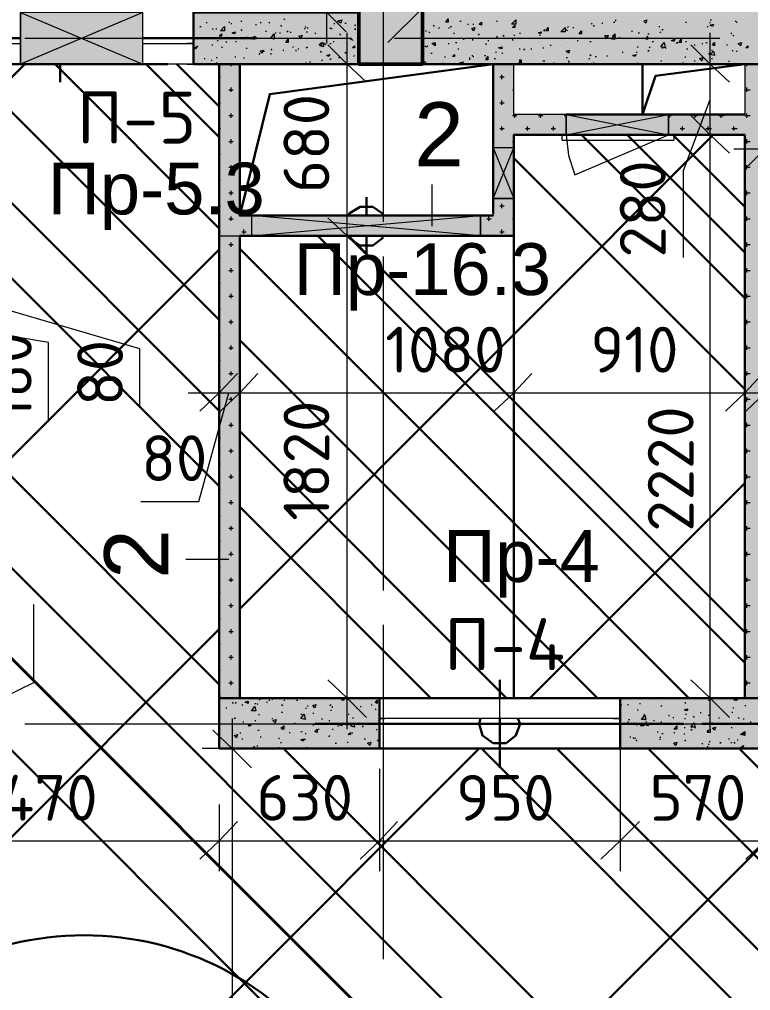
# Model space of a CAD drawing. Header units: millimetres. Extents: x -84737 to 172119, y -43083 to 59399.
# Drawn here: x 128268 to 131149, y 45395 to 49220 of the extents above; entities that cross this region are included whole.
import ezdxf

# ---------------------------------------------------------------- set-up
doc = ezdxf.new("R2010")
doc.units = ezdxf.units.MM
for name, color, linetype, lineweight in [('19) Краска ПТ-5 потолок', 161, 'Continuous', 30), ('22) Шпакл. баз. фин. Потолок', 102, 'Continuous', 30), ('5) Затарка материала', 160, 'Continuous', 30), ('6) Уборка мусора', 20, 'Continuous', 30)]:
    doc.layers.add(name, color=color, linetype=linetype, lineweight=lineweight)
doc.layers.add('PDF _Геометрия', color=7, linetype='Continuous')
doc.layers.add('PDF _Текст', color=7, linetype='Continuous')
doc.layers.add('PDF _Сплошная заливка', color=7, linetype='Continuous', true_color=0xffffff)
doc.styles.add('PDF GOSTCommon', font='arial.ttf')
doc.styles.add('PDF ISOCPEUR', font='isocpeur.ttf')

msp = doc.modelspace()

# ---------------------------------------------------------------- hatches: boundary and pattern name
at = {"layer": '19) Краска ПТ-5 потолок'}
h = msp.add_hatch(dxfattribs=at)
h.set_pattern_fill('ANSI34', color=256, scale=80, angle=90)
h.paths.add_polyline_path([(109621.7, 46343.9), (98001.6, 46343.9), (98001.6, 44426.3), (100380.7, 44426.3), (100380.7, 43846.3), (109621.7, 43846.3)])
h.paths.add_polyline_path([(114379.8, 46343.9), (112098.1, 46343.9), (109621.7, 46343.9), (109621.7, 42847.3), (114379.8, 42847.3)])
h.paths.add_polyline_path([(122308.6, 46343.9), (114379.8, 46343.9), (114379.8, 43846.3), (122308.6, 43846.3)])
h.paths.add_polyline_path([(114802.6, 49046.7), (112098.1, 49044.7), (112098.1, 46343.9), (114802.6, 46345.9)])
h.paths.add_polyline_path([(133652.4, 46343.9), (127578.9, 46343.9), (122499.1, 46343.9), (122499.1, 43846.3), (133652.4, 43846.3)])
h.paths.add_polyline_path([(129055.3, 48363.1), (129052, 48363.1), (129052, 49044.7), (127578.9, 49044.7), (127578.9, 46343.9), (129055.3, 46343.9)])
h = msp.add_hatch(dxfattribs=at)
h.set_pattern_fill('ANSI34', color=256, scale=80, angle=90)
h.paths.add_polyline_path([(131125.3, 48765.1), (130215.2, 48765.1), (130215.2, 46547), (131125.3, 46547)])
h = msp.add_hatch(dxfattribs=at)
h.set_pattern_fill('ANSI34', color=256, scale=80, angle=90)
h.paths.add_polyline_path([(130215.2, 48367.2), (129135.7, 48367.2), (129135.7, 46547), (130215.2, 46547)])
at = {"layer": '22) Шпакл. баз. фин. Потолок'}
h = msp.add_hatch(dxfattribs=at)
h.set_pattern_fill('ANSI37', color=256, scale=333)
h.paths.add_polyline_path([(109621.7, 46343.9), (98001.6, 46343.9), (98001.6, 44426.3), (100380.7, 44426.3), (100380.7, 43846.3), (109621.7, 43846.3)])
h.paths.add_polyline_path([(114379.8, 46343.9), (112098.1, 46343.9), (109621.7, 46343.9), (109621.7, 42847.3), (114379.8, 42847.3)])
h.paths.add_polyline_path([(122308.6, 46343.9), (114379.8, 46343.9), (114379.8, 43846.3), (122308.6, 43846.3)])
h.paths.add_polyline_path([(114802.6, 49046.7), (112098.1, 49044.7), (112098.1, 46343.9), (114802.6, 46345.9)])
h.paths.add_polyline_path([(133652.4, 46343.9), (127578.9, 46343.9), (122499.1, 46343.9), (122499.1, 43846.3), (133652.4, 43846.3)])
h.paths.add_polyline_path([(129055.3, 48363.1), (129052, 48363.1), (129052, 49044.7), (127578.9, 49044.7), (127578.9, 46343.9), (129055.3, 46343.9)])
h = msp.add_hatch(dxfattribs=at)
h.set_pattern_fill('ANSI37', color=256, scale=333)
h.paths.add_polyline_path([(131125.3, 48765.1), (130215.2, 48765.1), (130215.2, 46547), (131125.3, 46547)])
h = msp.add_hatch(dxfattribs=at)
h.set_pattern_fill('ANSI37', color=256, scale=333)
h.paths.add_polyline_path([(130215.2, 48367.2), (129135.7, 48367.2), (129135.7, 46547), (130215.2, 46547)])
at = {"layer": 'PDF _Сплошная заливка', "transparency": 33554559}
h = msp.add_hatch(color=256, dxfattribs=at)
h.paths.add_polyline_path([(127903.9, 49044.5), (127903.9, 49247.7), (127103.9, 49247.7), (127103.9, 49044.5)])
h.paths.add_polyline_path([(128953.7, 49247.7), (128953.7, 49044.5), (129605.6, 49044.5), (129605.6, 49247.7)])
h = msp.add_hatch(color=256, dxfattribs=at)
h.paths.add_polyline_path([(130134.7, 48714.3), (130215.2, 48714.3), (130215.2, 49044.5), (130134.7, 49044.5)])
h.paths.add_polyline_path([(130215.2, 48515.4), (130134.7, 48515.4), (130134.7, 48367.2), (130215.2, 48367.2)])
h = msp.add_hatch(color=256, dxfattribs=at)
h.paths.add_polyline_path([(130422.6, 48765.1), (130422.6, 48845.6), (130215.2, 48845.6), (130215.2, 48765.1)])
h.paths.add_polyline_path([(130824.7, 48845.6), (130824.7, 48765.1), (131125.3, 48765.1), (131125.3, 48845.6)])
h = msp.add_hatch(color=256, dxfattribs=at)
h.paths.add_polyline_path([(129182.3, 48367.2), (129182.3, 48447.6), (129135.7, 48447.6), (129135.7, 48367.2)])
h.paths.add_polyline_path([(130083.9, 48447.6), (130083.9, 48367.2), (130134.7, 48367.2), (130134.7, 48447.6)])
h = msp.add_hatch(color=256, dxfattribs=at)
h.paths.add_polyline_path([(129686, 46348), (129686, 46547), (129055.3, 46547), (129055.3, 46348)])
h.paths.add_polyline_path([(130634.2, 46547), (130634.2, 46348), (131205.7, 46348), (131205.7, 46547)])

# ---------------------------------------------------------------- linework, layer by layer
at = {"layer": '19) Краска ПТ-5 потолок'}
for points in [[(131125.3, 46547), (130215.2, 46547), (130215.2, 48765.1), (131125.3, 48765.1)], [(130215.2, 48367.2), (129135.7, 48367.2), (129135.7, 46547), (130215.2, 46547)]]:
    msp.add_lwpolyline(points, close=True, dxfattribs=at)
at = {"layer": '5) Затарка материала'}
msp.add_lwpolyline([(99314.4, 44378, -0.520567), (101734.5, 45105.5, -0.520567), (105003.6, 45105.5, -0.520567), (107528.6, 45105.5, -0.520567), (111004.1, 45105.5, -0.520567), (113012.9, 45105.5, -0.520567), (116458.1, 45105.5, -0.520567), (118261.5, 45105.5, -0.520567), (120629.8, 45105.5, -0.520567), (122573.5, 45105.5, -0.520567), (124704.9, 45105.5, -0.520567), (127548, 45105.5, -0.520567), (129496.9, 45105.5, -0.520567), (131290, 44387.5, -0.520567), (128035.9, 44378, -0.520567), (125237.2, 44378, -0.520567), (122806.5, 44378, -0.520567), (120407, 44378, -0.520567), (117337.7, 44378, -0.520567), (113939.2, 44378, -0.520567), (110412, 44378, -0.520567), (107609.1, 44378, -0.520567), (104462.1, 44378, -0.520567), (101592.8, 44378, -0.520567)], format="xyb", close=True, dxfattribs=at)
at = {"layer": '6) Уборка мусора'}
msp.add_lwpolyline([(99314.4, 44378, -0.520567), (101734.5, 45105.5, -0.520567), (105003.6, 45105.5, -0.520567), (107528.6, 45105.5, -0.520567), (111004.1, 45105.5, -0.520567), (113012.9, 45105.5, -0.520567), (116458.1, 45105.5, -0.520567), (118261.5, 45105.5, -0.520567), (120629.8, 45105.5, -0.520567), (122573.5, 45105.5, -0.520567), (124704.9, 45105.5, -0.520567), (127548, 45105.5, -0.520567), (129496.9, 45105.5, -0.520567), (131290, 44387.5, -0.520567), (128035.9, 44378, -0.520567), (125237.2, 44378, -0.520567), (122806.5, 44378, -0.520567), (120407, 44378, -0.520567), (117337.7, 44378, -0.520567), (113939.2, 44378, -0.520567), (110412, 44378, -0.520567), (107609.1, 44378, -0.520567), (104462.1, 44378, -0.520567), (101592.8, 44378, -0.520567)], format="xyb", close=True, dxfattribs=at)
at = {"layer": 'PDF _Геометрия', "lineweight": 9}
for points in [[(129478.6, 49124.9), (129478.6, 49776.8), (129478.6, 49946.1), (129478.6, 51347.3), (129478.6, 52545.2), (129478.6, 53967.5)], [(129703, 48739.7), (129703, 49738.7)], [(129703, 48422.2), (129703, 49425.5)], [(129719.9, 49129.2), (129855.4, 49264.6)], [(129004.5, 49209.6), (129004.5, 49205.4)], [(129093.4, 49209.6), (129097.6, 49209.6)], [(129101.9, 49205.4), (129101.9, 49201.1)], [(129140, 49213.8), (129144.2, 49213.8)], [(129199.2, 49201.1), (129199.2, 49196.9)], [(129216.2, 49205.4), (129220.4, 49209.6)], [(129250, 49209.6), (129254.3, 49205.4)], [(129296.6, 49196.9), (129300.8, 49192.7)], [(129309.3, 49218.1), (129313.5, 49222.3)], [(129508.3, 49205.4), (129508.3, 49201.1)], [(129508.3, 49196.9), (129508.3, 49196.9)], [(129550.6, 49205.4), (129554.8, 49205.4)], [(129588.7, 49196.9), (129592.9, 49196.9)], [(129897.7, 49196.9), (129901.9, 49192.7)], [(130003.5, 49213.8), (130007.8, 49213.8)], [(130033.2, 49201.1), (130037.4, 49201.1)], [(130054.3, 49201.1), (130058.6, 49201.1)], [(130147.4, 49213.8), (130151.7, 49213.8)], [(130151.7, 49218.1), (130151.7, 49218.1)], [(130520, 49201.1), (130524.2, 49205.4)], [(130528.4, 49196.9), (130532.7, 49192.7)], [(130562.3, 49205.4), (130566.5, 49205.4)], [(130608.8, 49209.6), (130613.1, 49209.6)], [(130617.3, 49213.8), (130617.3, 49218.1)], [(130638.5, 49213.8), (130638.5, 49213.8)], [(130892.5, 49209.6), (130896.7, 49209.6)], [(130989.8, 49218.1), (130994.1, 49218.1)], [(130989.8, 49205.4), (130989.8, 49209.6)], [(131023.7, 49201.1), (131023.7, 49201.1)], [(131083, 49218.1), (131083, 49218.1)], [(131087.2, 49213.8), (131091.4, 49213.8)], [(131091.4, 49209.6), (131095.7, 49209.6)], [(128979.1, 49192.7), (128983.4, 49192.7)], [(129029.9, 49180), (129029.9, 49184.2)], [(129038.4, 49171.5), (129038.4, 49171.5)], [(129042.6, 49184.2), (129042.6, 49180)], [(129123, 49192.7), (129123, 49192.7)], [(129140, 49180), (129144.2, 49175.7)], [(129144.2, 49188.4), (129144.2, 49188.4)], [(129237.3, 49175.7), (129241.6, 49171.5)], [(129275.4, 49167.3), (129279.7, 49167.3)], [(129292.4, 49167.3), (129296.6, 49167.3)], [(129309.3, 49158.8), (129309.3, 49158.8)], [(129322, 49171.5), (129326.2, 49175.7)], [(129334.7, 49171.5), (129338.9, 49167.3)], [(129389.7, 49184.2), (129394, 49184.2)], [(129394, 49192.7), (129398.2, 49188.4)], [(129398.2, 49171.5), (129402.4, 49171.5)], [(129402.4, 49188.4), (129402.4, 49184.2)], [(129432.1, 49167.3), (129436.3, 49163)], [(129491.3, 49188.4), (129495.6, 49184.2), (129499.8, 49184.2)], [(129529.4, 49163), (129533.7, 49158.8)], [(129559.1, 46424.2), (129559.1, 48367.2), (129559.1, 49167.3)], [(129588.7, 49184.2), (129592.9, 49180)], [(129868.1, 49175.7), (129872.3, 49175.7)], [(129880.8, 49171.5), (129885, 49167.3)], [(129918.9, 49184.2), (129923.1, 49188.4)], [(129961.2, 49184.2), (129961.2, 49188.4)], [(129965.4, 49192.7), (129969.7, 49192.7)], [(129978.1, 49167.3), (129982.4, 49163)], [(130075.5, 49163), (130079.7, 49158.8)], [(130172.8, 49158.8), (130177.1, 49154.6)], [(130215.2, 49158.8), (130219.4, 49158.8)], [(130240.6, 49163), (130240.6, 49167.3)], [(130316.8, 49158.8), (130321, 49158.8)], [(130337.9, 49175.7), (130333.7, 49175.7), (130337.9, 49180)], [(130380.3, 49180), (130380.3, 49180)], [(130422.6, 49180), (130426.8, 49175.7)], [(130426.8, 49188.4), (130431.1, 49192.7)], [(130448, 49188.4), (130452.2, 49188.4)], [(130575, 49158.8), (130575, 49154.6)], [(130617.3, 49154.6), (130613.1, 49154.6), (130604.6, 49154.6), (130613.1, 49163), (130613.1, 49150.3)], [(130680.8, 49175.7), (130680.8, 49171.5)], [(130706.2, 49167.3), (130710.4, 49167.3)], [(130744.3, 49163), (130748.5, 49163)], [(130786.6, 49192.7), (130790.9, 49192.7)], [(130790.9, 49167.3), (130795.1, 49171.5)], [(130799.3, 49180), (130803.6, 49180)], [(130862.8, 49180), (130862.8, 49180)], [(130896.7, 49192.7), (130896.7, 49192.7)], [(130977.1, 49192.7), (130981.4, 49192.7)], [(130989.8, 46424.2), (130989.8, 48765.1), (130989.8, 49167.3)], [(131070.3, 49167.3), (131074.5, 49163)], [(131078.7, 49154.6), (131083, 49158.8)], [(128289.1, 49146.1), (129292.4, 49146.1)], [(128323, 49146.1), (128378, 49146.1)], [(128577, 49146.1), (129576, 49146.1)], [(129025.7, 49120.7), (129029.9, 49120.7)], [(129046.9, 49137.6), (129051.1, 49137.6)], [(129080.7, 49133.4), (129084.9, 49129.2)], [(129093.4, 49141.9), (129093.4, 49141.9)], [(129118.8, 49133.4), (129123, 49133.4)], [(129161.1, 49150.3), (129165.4, 49150.3)], [(129186.5, 49150.3), (129190.8, 49146.1)], [(129211.9, 49146.1), (129216.2, 49146.1)], [(129457.5, 49124.9), (129461.7, 49124.9)], [(129470.2, 49124.9), (129474.4, 49120.7)], [(129491.3, 49146.1), (129542.1, 49146.1)], [(129491.3, 49124.9), (129495.6, 49124.9)], [(129504, 49133.4), (129508.3, 49133.4)], [(129571.8, 49141.9), (129576, 49141.9), (129580.2, 49137.6)], [(129588.7, 49137.6), (129588.7, 49137.6)], [(129745.3, 49146.1), (130744.3, 49146.1)], [(129774.9, 49146.1), (129830, 49146.1)], [(129918.9, 49146.1), (129923.1, 49146.1)], [(129918.9, 49120.7), (129918.9, 49120.7)], [(129957, 49124.9), (129961.2, 49124.9)], [(129986.6, 49129.2), (129990.8, 49129.2)], [(130016.2, 49141.9), (130020.5, 49141.9)], [(130028.9, 49146.1), (131027.9, 49146.1)], [(130054.3, 49137.6), (130054.3, 49141.9)], [(130100.9, 49146.1), (130105.1, 49146.1)], [(130105.1, 49124.9), (130105.1, 49120.7)], [(130113.6, 49137.6), (130117.8, 49137.6)], [(130151.7, 49150.3), (130147.4, 49150.3), (130151.7, 49154.6)], [(130210.9, 49141.9), (130210.9, 49137.6)], [(130215.2, 49133.4), (130215.2, 49133.4)], [(130274.4, 49154.6), (130274.4, 49154.6)], [(130312.5, 49129.2), (130312.5, 49129.2)], [(130359.1, 49120.7), (130363.3, 49116.5)], [(130371.8, 49150.3), (130371.8, 49150.3)], [(130409.9, 49124.9), (130409.9, 49124.9)], [(130426.8, 49129.2), (130426.8, 49129.2)], [(130464.9, 49137.6), (130469.2, 49137.6)], [(130469.2, 49146.1), (130469.2, 49146.1)], [(130507.3, 49120.7), (130507.3, 49120.7)], [(130515.7, 49133.4), (130520, 49133.4)], [(130520, 49141.9), (130520, 49141.9)], [(130562.3, 49137.6), (130562.3, 49137.6)], [(130566.5, 49141.9), (130566.5, 49141.9)], [(130630, 49146.1), (130634.2, 49150.3)], [(130663.9, 49137.6), (130663.9, 49137.6)], [(130744.3, 49150.3), (130744.3, 49141.9), (130735.8, 49141.9), (130744.3, 49154.6)], [(130761.2, 49133.4), (130765.5, 49133.4)], [(130799.3, 49116.5), (130799.3, 49120.7)], [(130858.6, 49124.9), (130858.6, 49129.2), (130862.8, 49129.2)], [(130892.5, 49133.4), (130896.7, 49133.4)], [(130926.3, 49120.7), (130930.6, 49120.7)], [(130943.3, 49146.1), (130998.3, 49146.1)], [(130956, 49124.9), (130960.2, 49124.9)], [(130964.4, 49146.1), (130964.4, 49146.1)], [(130972.9, 49129.2), (130977.1, 49129.2)], [(130985.6, 49146.1), (130989.8, 49146.1)], [(131044.9, 49137.6), (131044.9, 49137.6)], [(131053.3, 49120.7), (131057.6, 49120.7)], [(128966.4, 49116.5), (128970.7, 49112.2)], [(128974.9, 49112.2), (128974.9, 49112.2)], [(129063.8, 49112.2), (129068, 49108)], [(129161.1, 49108), (129165.4, 49103.8)], [(129211.9, 49082.6), (129216.2, 49086.8)], [(129228.9, 49095.3), (129233.1, 49095.3)], [(129258.5, 49103.8), (129262.7, 49099.5)], [(129258.5, 49086.8), (129258.5, 49082.6)], [(129275.4, 49099.5), (129275.4, 49099.5)], [(129305.1, 49099.5), (129309.3, 49099.5)], [(129343.2, 49112.2), (129347.4, 49112.2)], [(129355.9, 49099.5), (129360.1, 49095.3)], [(129364.3, 49103.8), (129368.6, 49103.8)], [(129398.2, 49108), (129402.4, 49112.2)], [(129453.2, 49095.3), (129457.5, 49091.1)], [(129550.6, 49091.1), (129554.8, 49086.8)], [(129868.1, 49112.2), (129868.1, 49116.5)], [(129872.3, 49112.2), (129876.5, 49116.5)], [(129889.2, 49086.8), (129893.5, 49086.8)], [(129995.1, 49103.8), (129999.3, 49103.8)], [(130143.2, 49091.1), (130147.4, 49091.1)], [(130147.4, 49082.6), (130147.4, 49082.6)], [(130168.6, 49086.8), (130172.8, 49086.8)], [(130236.3, 49103.8), (130240.6, 49103.8)], [(130253.3, 49103.8), (130257.5, 49099.5)], [(130282.9, 49103.8), (130287.1, 49103.8)], [(130329.5, 49108), (130333.7, 49108)], [(130333.7, 49116.5), (130333.7, 49116.5)], [(130401.4, 49116.5), (130401.4, 49116.5)], [(130515.7, 49078.4), (130520, 49082.6)], [(130604.6, 49116.5), (130604.6, 49116.5)], [(130613.1, 49095.3), (130613.1, 49095.3)], [(130642.7, 49091.1), (130646.9, 49091.1)], [(130697.7, 49091.1), (130702, 49091.1)], [(130702, 49112.2), (130706.2, 49112.2)], [(130706.2, 49108), (130706.2, 49108)], [(130744.3, 49095.3), (130748.5, 49099.5)], [(130748.5, 49112.2), (130752.8, 49108)], [(130799.3, 49108), (130803.6, 49108)], [(130812, 49108), (130816.3, 49108)], [(130896.7, 49103.8), (130900.9, 49103.8)], [(130985.6, 49082.6), (130985.6, 49086.8)], [(130994.1, 49099.5), (130998.3, 49099.5)], [(131078.7, 49095.3), (131078.7, 49099.5)], [(131091.4, 49095.3), (131095.7, 49095.3)], [(128996.1, 49065.7), (129000.3, 49065.7)], [(129025.7, 49057.2), (129025.7, 49061.4)], [(129042.6, 49069.9), (129046.9, 49069.9)], [(129042.6, 49048.7), (129046.9, 49048.7)], [(129059.6, 49044.5), (129559.1, 49044.5), (129677.6, 49044.5)], [(129093.4, 49044.5), (129110.3, 49044.5)], [(129101.9, 49036), (129101.9, 49044.5)], [(129114.6, 49078.4), (129114.6, 49078.4)], [(129118.8, 49069.9), (129118.8, 49074.1)], [(129152.7, 49069.9), (129152.7, 49065.7)], [(129394, 49048.7), (129398.2, 49048.7)], [(129410.9, 49053), (129415.1, 49053)], [(129457.5, 49057.2), (129461.7, 49061.4)], [(129491.3, 49061.4), (129495.6, 49065.7)], [(129525.2, 49069.9), (129529.4, 49069.9)], [(129584.4, 49074.1), (129588.7, 49078.4)], [(129664.9, 49074.1), (129664.9, 49074.1)], [(129855.4, 49069.9), (129855.4, 49069.9)], [(129855.4, 49053), (129859.6, 49053), (129855.4, 49069.9)], [(129863.8, 49053), (129868.1, 49053)], [(129868.1, 49048.7), (129872.3, 49048.7)], [(129931.6, 49048.7), (129935.8, 49044.5)], [(129940, 49057.2), (129940, 49057.2)], [(129944.3, 49074.1), (129944.3, 49069.9)], [(129957, 49065.7), (129957, 49065.7)], [(130041.6, 49069.9), (130041.6, 49065.7), (130041.6, 49061.4)], [(130050.1, 49078.4), (130054.3, 49078.4)], [(130054.3, 49074.1), (130058.6, 49074.1)], [(130100.9, 49078.4), (130105.1, 49078.4)], [(130139, 49065.7), (130143.2, 49065.7)], [(130210.9, 49044.5), (130215.2, 49044.5)], [(130236.3, 49061.4), (130240.6, 49061.4)], [(130329.5, 49057.2), (130333.7, 49057.2), (130337.9, 49057.2)], [(130371.8, 49044.5), (130376, 49048.7), (130376, 49044.5)], [(130422.6, 49069.9), (130426.8, 49069.9)], [(130431.1, 49057.2), (130431.1, 49053), (130435.3, 49053)], [(130469.2, 49061.4), (130469.2, 49061.4)], [(130490.3, 49044.5), (130989.8, 49044.5), (131108.3, 49044.5)], [(130511.5, 49065.7), (130515.7, 49065.7)], [(130528.4, 49048.7), (130532.7, 49048.7)], [(130536.9, 49074.1), (130541.1, 49074.1)], [(130583.5, 49074.1), (130583.5, 49078.4)], [(130702, 49044.5), (130706.2, 49048.7)], [(130795.1, 49057.2), (130799.3, 49057.2)], [(130879.8, 49048.7), (130884, 49048.7)], [(130892.5, 49069.9), (130892.5, 49074.1)], [(130926.3, 49057.2), (130930.6, 49057.2)], [(130994.1, 49065.7), (130998.3, 49065.7)], [(131061.8, 49057.2), (131066, 49053)], [(131112.6, 49078.4), (131112.6, 49078.4)], [(131125.3, 49044.5), (131146.4, 49044.5)], [(131133.7, 49036), (131133.7, 49044.5)], [(129055.3, 48993.7), (129059.6, 48993.7)], [(130160.1, 48993.7), (130177.1, 48993.7)], [(130168.6, 48985.2), (130168.6, 49002.2)], [(129093.4, 48942.9), (129110.3, 48942.9)], [(129101.9, 48934.4), (129101.9, 48951.4)], [(130210.9, 48942.9), (130215.2, 48942.9)], [(131125.3, 48942.9), (131146.4, 48942.9)], [(131133.7, 48934.4), (131133.7, 48951.4)], [(129055.3, 48892.1), (129059.6, 48892.1)], [(130160.1, 48892.1), (130177.1, 48892.1)], [(130168.6, 48883.6), (130168.6, 48900.6)], [(130884, 48282.6), (130884, 48625.4), (130989.8, 48904.8)], [(129093.4, 48841.3), (129110.3, 48841.3)], [(129101.9, 48832.9), (129101.9, 48849.8)], [(130210.9, 48841.3), (130215.2, 48841.3), (130227.9, 48841.3)], [(130219.4, 48832.9), (130219.4, 48845.6)], [(130312.5, 48841.3), (130329.5, 48841.3)], [(130321, 48832.9), (130321, 48845.6)], [(130414.1, 48841.3), (130422.6, 48841.3)], [(130422.6, 48832.9), (130422.6, 48845.6)], [(130824.7, 48841.3), (130837.4, 48841.3)], [(130829, 48832.9), (130829, 48845.6)], [(130922.1, 48841.3), (130939, 48841.3)], [(130930.6, 48832.9), (130930.6, 48845.6)], [(131023.7, 48841.3), (131044.9, 48841.3)], [(131032.2, 48832.9), (131032.2, 48845.6)], [(131125.3, 48841.3), (131146.4, 48841.3)], [(131125.3, 48841.3), (131125.3, 48841.3)], [(131133.7, 48832.9), (131133.7, 48849.8)], [(129055.3, 48790.5), (129059.6, 48790.5)], [(130160.1, 48790.5), (130177.1, 48790.5)], [(130168.6, 48782.1), (130168.6, 48799)], [(130261.7, 48790.5), (130278.7, 48790.5)], [(130270.2, 48782.1), (130270.2, 48799)], [(130363.3, 48790.5), (130380.3, 48790.5)], [(130371.8, 48782.1), (130371.8, 48799)], [(130871.3, 48790.5), (130888.2, 48790.5)], [(130879.8, 48782.1), (130879.8, 48799)], [(130972.9, 48790.5), (130994.1, 48790.5)], [(130981.4, 48782.1), (130981.4, 48799)], [(131074.5, 48790.5), (131095.7, 48790.5)], [(131083, 48782.1), (131083, 48799)], [(129093.4, 48739.7), (129110.3, 48739.7)], [(129101.9, 48731.3), (129101.9, 48748.2)], [(130210.9, 48739.7), (130215.2, 48739.7)], [(130405.7, 48744), (130405.7, 48765.1), (130422.6, 48765.1), (130431.1, 48684.7), (130456.5, 48608.5), (130824.7, 48765.1), (130845.9, 48765.1), (130845.9, 48744)], [(130490.3, 48765.1), (130989.8, 48765.1), (131108.3, 48765.1)], [(131125.3, 48739.7), (131146.4, 48739.7)], [(131133.7, 48731.3), (131133.7, 48748.2)], [(131083, 48710.1), (131252.3, 48710.1), (132153.9, 48710.1), (133055.6, 48710.1), (133055.6, 48591.6)], [(129055.3, 48688.9), (129059.6, 48688.9)], [(129093.4, 48638.1), (129110.3, 48638.1)], [(129101.9, 48629.7), (129101.9, 48646.6)], [(131125.3, 48638.1), (131146.4, 48638.1)], [(131133.7, 48629.7), (131133.7, 48646.6)], [(129055.3, 48587.3), (129059.6, 48587.3)], [(129893.5, 48405.3), (129893.5, 48570.4)], [(129093.4, 48536.5), (129110.3, 48536.5)], [(129101.9, 48528.1), (129101.9, 48545)], [(129703, 48485.7), (129703, 48540.8)], [(131125.3, 48536.5), (131146.4, 48536.5)], [(131133.7, 48528.1), (131133.7, 48545)], [(129055.3, 48485.7), (129059.6, 48485.7)], [(130160.1, 48485.7), (130177.1, 48485.7)], [(130168.6, 48477.3), (130168.6, 48494.2)], [(129093.4, 48434.9), (129110.3, 48434.9)], [(129101.9, 48426.5), (129101.9, 48443.4)], [(130109.3, 48434.9), (130126.3, 48434.9)], [(130117.8, 48426.5), (130117.8, 48443.4)], [(130210.9, 48434.9), (130215.2, 48434.9)], [(131125.3, 48434.9), (131146.4, 48434.9)], [(131133.7, 48426.5), (131133.7, 48443.4)], [(129055.3, 48384.1), (129059.6, 48384.1)], [(129059.6, 48367.2), (129559.1, 48367.2), (129677.6, 48367.2)], [(129144.2, 48384.1), (129161.1, 48384.1)], [(129152.7, 48375.7), (129152.7, 48392.6)], [(130160.1, 48384.1), (130177.1, 48384.1)], [(130168.6, 48375.7), (130168.6, 48392.6)], [(129093.4, 48333.4), (129110.3, 48333.4)], [(129101.9, 48324.9), (129101.9, 48341.8)], [(131125.3, 48333.4), (131146.4, 48333.4)], [(131133.7, 48324.9), (131133.7, 48341.8)], [(129055.3, 48282.6), (129059.6, 48282.6)], [(129703, 47287.8), (129703, 48286.8)], [(129055.3, 48252.9), (129055.3, 47749.2), (129055.3, 47630.7)], [(129101.9, 48223.3), (129101.9, 48240.2)], [(129135.7, 48252.9), (129135.7, 47749.2), (129135.7, 47630.7)], [(130215.2, 48252.9), (130215.2, 47749.2), (130215.2, 47630.7)], [(131125.3, 48252.9), (131125.3, 47749.2), (131125.3, 47630.7)], [(131133.7, 48223.3), (131133.7, 48240.2)], [(129093.4, 48231.8), (129110.3, 48231.8)], [(129703, 48172.5), (129703, 48223.3)], [(131125.3, 48231.8), (131146.4, 48231.8)], [(129055.3, 48181), (129059.6, 48181)], [(128742.1, 47698.4), (128742.1, 47922.7), (127975.9, 48147.1)], [(129093.4, 48130.2), (129110.3, 48130.2)], [(129101.9, 48121.7), (129101.9, 48138.6)], [(131125.3, 48130.2), (131146.4, 48130.2)], [(131133.7, 48121.7), (131133.7, 48138.6)], [(129055.3, 48079.4), (129059.6, 48079.4)], [(128382.3, 47639.1), (128382.3, 47948.1), (127975.9, 48015.9)], [(129093.4, 48028.6), (129110.3, 48028.6)], [(129101.9, 48020.1), (129101.9, 48037)], [(131125.3, 48028.6), (131146.4, 48028.6)], [(131133.7, 48020.1), (131133.7, 48037)], [(129055.3, 47977.8), (129059.6, 47977.8)], [(129101.9, 47918.5), (129101.9, 47935.4)], [(129703, 46970.3), (129703, 47969.3)], [(131133.7, 47918.5), (131133.7, 47935.4)], [(129093.4, 47927), (129110.3, 47927)], [(131125.3, 47927), (131146.4, 47927)], [(129055.3, 47876.2), (129059.6, 47876.2)], [(129093.4, 47825.4), (129110.3, 47825.4)], [(129101.9, 47816.9), (129101.9, 47833.9)], [(131125.3, 47825.4), (131146.4, 47825.4)], [(131133.7, 47816.9), (131133.7, 47833.9)], [(128746.3, 47321.7), (128974.9, 47321.7), (129093.4, 47749.2)], [(128932.6, 47749.2), (129135.7, 47749.2), (130215.2, 47749.2), (131125.3, 47749.2), (131324.2, 47749.2)], [(129055.3, 47774.6), (129059.6, 47774.6)], [(129093.4, 47723.8), (129110.3, 47723.8)], [(129101.9, 47715.3), (129101.9, 47732.3)], [(131125.3, 47723.8), (131146.4, 47723.8)], [(131133.7, 47715.3), (131133.7, 47732.3)], [(129055.3, 47673), (129059.6, 47673)], [(129101.9, 47613.7), (129101.9, 47630.7)], [(131133.7, 47613.7), (131133.7, 47630.7)], [(129093.4, 47622.2), (129110.3, 47622.2)], [(131125.3, 47622.2), (131146.4, 47622.2)], [(129055.3, 47571.4), (129059.6, 47571.4)], [(129093.4, 47520.6), (129110.3, 47520.6)], [(129101.9, 47512.1), (129101.9, 47529.1)], [(131125.3, 47520.6), (131146.4, 47520.6)], [(131133.7, 47512.1), (131133.7, 47529.1)], [(129055.3, 47469.8), (129059.6, 47469.8)], [(129093.4, 47419), (129110.3, 47419)], [(129101.9, 47410.5), (129101.9, 47427.5)], [(131125.3, 47419), (131146.4, 47419)], [(131133.7, 47410.5), (131133.7, 47427.5)], [(129055.3, 47368.2), (129059.6, 47368.2)], [(129101.9, 47309), (129101.9, 47325.9)], [(131133.7, 47309), (131133.7, 47325.9)], [(129093.4, 47317.4), (129110.3, 47317.4)], [(131125.3, 47317.4), (131146.4, 47317.4)], [(129055.3, 47266.6), (129059.6, 47266.6)], [(129093.4, 47215.8), (129110.3, 47215.8)], [(129101.9, 47207.4), (129101.9, 47224.3)], [(131125.3, 47215.8), (131146.4, 47215.8)], [(131133.7, 47207.4), (131133.7, 47224.3)], [(129055.3, 47165), (129059.6, 47165)], [(129093.4, 47093.1), (128924.1, 47093.1)], [(129093.4, 47114.2), (129110.3, 47114.2)], [(129101.9, 47105.8), (129101.9, 47122.7)], [(131125.3, 47114.2), (131146.4, 47114.2)], [(131133.7, 47105.8), (131133.7, 47122.7)], [(129055.3, 47063.4), (129059.6, 47063.4)], [(129703, 47033.8), (129703, 47088.8)], [(129101.9, 47004.2), (129101.9, 47021.1)], [(131133.7, 47004.2), (131133.7, 47021.1)], [(129093.4, 47012.6), (129110.3, 47012.6)], [(131125.3, 47012.6), (131146.4, 47012.6)], [(129055.3, 46961.8), (129059.6, 46961.8)], [(128323, 46915.3), (128323, 46606.3), (127975.9, 46436.9)], [(129093.4, 46911), (129110.3, 46911)], [(129101.9, 46902.6), (129101.9, 46919.5)], [(131125.3, 46911), (131146.4, 46911)], [(131133.7, 46902.6), (131133.7, 46919.5)], [(129055.3, 46860.2), (129059.6, 46860.2)], [(129703, 45835.8), (129703, 46834.8)], [(129093.4, 46809.5), (129110.3, 46809.5)], [(129101.9, 46801), (129101.9, 46817.9)], [(131125.3, 46809.5), (131146.4, 46809.5)], [(131133.7, 46801), (131133.7, 46817.9)], [(129055.3, 46758.7), (129059.6, 46758.7)], [(129703, 46716.3), (129703, 46771.4)], [(129101.9, 46699.4), (129101.9, 46716.3)], [(131133.7, 46699.4), (131133.7, 46716.3)], [(129093.4, 46707.9), (129110.3, 46707.9)], [(131125.3, 46707.9), (131146.4, 46707.9)], [(129055.3, 46657.1), (129059.6, 46657.1)], [(129093.4, 46606.3), (129110.3, 46606.3)], [(129101.9, 46597.8), (129101.9, 46614.7)], [(131125.3, 46606.3), (131146.4, 46606.3)], [(131133.7, 46597.8), (131133.7, 46614.7)], [(130160.1, 46445.4), (130160.1, 46572.4)], [(129055.3, 46555.5), (129059.6, 46555.5)], [(129059.6, 46547), (129559.1, 46547), (129677.6, 46547)], [(129106.1, 46530.1), (129110.3, 46525.8)], [(129118.8, 46525.8), (129123, 46530.1)], [(129144.2, 46521.6), (129148.4, 46517.4)], [(129195, 46525.8), (129199.2, 46525.8)], [(129203.5, 46525.8), (129207.7, 46521.6)], [(129211.9, 46538.5), (129216.2, 46542.8)], [(129241.6, 46530.1), (129245.8, 46530.1)], [(129250, 46538.5), (129254.3, 46538.5)], [(129262.7, 46542.8), (129267, 46542.8)], [(129300.8, 46521.6), (129305.1, 46517.4)], [(129309.3, 46538.5), (129313.5, 46538.5)], [(129360.1, 46538.5), (129364.3, 46538.5)], [(129461.7, 46534.3), (129461.7, 46534.3)], [(129491.3, 46517.4), (129495.6, 46521.6)], [(129546.4, 46547), (129546.4, 46538.5), (129537.9, 46538.5), (129542.1, 46547)], [(129559.1, 46530.1), (129559.1, 46530.1)], [(129584.4, 46530.1), (129584.4, 46530.1)], [(129656.4, 46525.8), (129656.4, 46525.8)], [(129656.4, 46517.4), (129656.4, 46521.6)], [(129677.6, 46542.8), (129681.8, 46547)], [(130490.3, 46547), (130989.8, 46547), (131108.3, 46547)], [(130634.2, 46517.4), (130638.5, 46521.6), (130634.2, 46508.9)], [(130638.5, 46547), (130638.5, 46542.8)], [(130663.9, 46521.6), (130668.1, 46521.6)], [(130710.4, 46525.8), (130714.7, 46525.8)], [(130782.4, 46534.3), (130782.4, 46534.3)], [(130892.5, 46525.8), (130892.5, 46530.1)], [(130981.4, 46538.5), (130985.6, 46538.5)], [(131095.7, 46547), (131095.7, 46538.5), (131083, 46538.5), (131091.4, 46547)], [(129080.7, 46508.9), (129084.9, 46508.9)], [(129211.9, 46479.3), (129211.9, 46483.5)], [(129300.8, 46492), (129305.1, 46492)], [(129377, 46483.5), (129381.3, 46483.5)], [(129398.2, 46504.7), (129398.2, 46508.9)], [(129402.4, 46517.4), (129402.4, 46513.1)], [(129423.6, 46487.7), (129427.8, 46487.7)], [(129495.6, 46496.2), (129495.6, 46500.4)], [(129499.8, 46513.1), (129499.8, 46508.9)], [(129563.3, 46483.5), (129567.5, 46483.5)], [(129597.1, 46508.9), (129597.1, 46504.7)], [(129609.8, 46513.1), (129614.1, 46513.1)], [(129669.1, 46504.7), (129673.3, 46500.4)], [(129677.6, 46483.5), (129677.6, 46483.5)], [(129703, 45518.4), (129703, 46517.4)], [(130634.2, 46508.9), (130634.2, 46508.9)], [(130634.2, 46487.7), (130634.2, 45984), (130634.2, 45865.5)], [(130702, 46500.4), (130706.2, 46500.4)], [(130727.4, 46483.5), (130731.6, 46479.3)], [(130795.1, 46513.1), (130799.3, 46517.4)], [(130892.5, 46483.5), (130896.7, 46483.5)], [(130951.7, 46492), (130951.7, 46487.7)], [(130964.4, 46496.2), (130964.4, 46496.2)], [(131057.6, 46508.9), (131057.6, 46508.9)], [(131074.5, 46492), (131078.7, 46492)], [(131078.7, 46508.9), (131083, 46508.9)], [(131125.3, 46517.4), (131129.5, 46517.4)], [(128289.1, 46445.4), (129292.4, 46445.4)], [(128323, 46445.4), (128378, 46445.4)], [(128577, 46445.4), (129576, 46445.4)], [(129106.1, 46466.6), (129106.1, 43846.3), (129106.1, 43744.7), (129106.1, 43647.4), (129106.1, 38047), (128987.6, 38047)], [(129114.6, 46466.6), (129118.8, 46470.8)], [(129131.5, 46453.9), (129131.5, 46453.9)], [(129148.4, 46453.9), (129152.7, 46453.9)], [(129195, 46458.1), (129199.2, 46458.1)], [(129228.9, 46449.6), (129228.9, 46449.6)], [(129262.7, 46466.6), (129267, 46466.6)], [(129326.2, 46445.4), (129330.5, 46445.4)], [(129351.6, 46449.6), (129351.6, 46445.4)], [(129394, 46445.4), (129398.2, 46445.4)], [(129457.5, 46466.6), (129461.7, 46462.3)], [(129487.1, 46458.1), (129491.3, 46458.1)], [(129491.3, 46445.4), (129542.1, 46445.4)], [(129580.2, 46466.6), (129584.4, 46470.8)], [(129605.6, 46445.4), (129609.8, 46449.6)], [(129609.8, 46445.4), (129609.8, 46441.2)], [(129677.6, 46458.1), (129677.6, 46458.1)], [(129745.3, 46445.4), (130744.3, 46445.4)], [(129774.9, 46445.4), (129830, 46445.4)], [(130028.9, 46445.4), (131027.9, 46445.4)], [(130663.9, 46453.9), (130668.1, 46453.9)], [(130668.1, 46462.3), (130672.3, 46462.3)], [(130731.6, 46462.3), (130735.8, 46462.3)], [(130735.8, 46453.9), (130740.1, 46453.9)], [(130765.5, 46458.1), (130769.7, 46458.1)], [(130795.1, 46453.9), (130799.3, 46453.9)], [(130824.7, 46479.3), (130829, 46475)], [(130841.7, 46470.8), (130845.9, 46470.8)], [(130850.1, 46479.3), (130850.1, 46479.3)], [(130867.1, 46453.9), (130867.1, 46453.9)], [(130888.2, 46466.6), (130892.5, 46466.6)], [(130930.6, 46432.7), (130913.6, 46432.7), (130926.3, 46449.6), (130930.6, 46428.5)], [(130922.1, 46475), (130926.3, 46470.8)], [(130943.3, 46445.4), (130998.3, 46445.4)], [(130964.4, 46449.6), (130964.4, 46449.6)], [(130981.4, 46479.3), (130985.6, 46479.3)], [(130994.1, 46449.6), (130998.3, 46449.6)], [(131023.7, 46470.8), (131023.7, 46466.6)], [(131061.8, 46445.4), (131061.8, 46445.4)], [(131074.5, 46441.2), (131078.7, 46445.4)], [(131099.9, 46470.8), (131104.1, 46466.6)], [(131121, 46466.6), (131121, 46462.3)], [(131146.4, 46453.9), (131150.7, 46453.9)], [(129114.6, 46407.3), (129114.6, 46407.3)], [(129135.7, 46411.5), (129140, 46407.3)], [(129207.7, 46420), (129211.9, 46420)], [(129245.8, 46428.5), (129245.8, 46428.5)], [(129300.8, 46428.5), (129300.8, 46432.7)], [(129330.5, 46411.5), (129334.7, 46411.5)], [(129377, 46415.8), (129381.3, 46415.8)], [(129394, 46407.3), (129398.2, 46407.3)], [(129423.6, 46441.2), (129427.8, 46441.2)], [(129444.8, 46424.2), (129449, 46424.2)], [(129499.8, 46424.2), (129504, 46424.2)], [(129521, 46436.9), (129525.2, 46436.9)], [(129559.1, 46441.2), (129563.3, 46441.2)], [(129580.2, 46407.3), (129580.2, 46411.5)], [(129618.3, 46436.9), (129622.5, 46432.7)], [(129673.3, 46420), (129677.6, 46424.2)], [(130697.7, 46441.2), (130702, 46441.2)], [(130782.4, 46415.8), (130782.4, 46411.5)], [(130799.3, 46407.3), (130803.6, 46407.3)], [(130845.9, 46411.5), (130850.1, 46411.5)], [(130888.2, 46432.7), (130888.2, 46428.5)], [(130888.2, 46403.1), (130888.2, 46407.3)], [(130913.6, 46420), (130917.9, 46424.2)], [(130977.1, 46415.8), (130981.4, 46420)], [(131032.2, 46436.9), (131032.2, 46436.9)], [(131074.5, 46428.5), (131074.5, 46432.7)], [(129101.9, 46381.9), (129101.9, 46381.9)], [(129144.2, 46386.1), (129148.4, 46386.1)], [(129182.3, 46369.2), (129182.3, 46369.2)], [(129216.2, 46394.6), (129220.4, 46394.6)], [(129288.1, 46390.4), (129292.4, 46386.1)], [(129296.6, 46369.2), (129300.8, 46373.4)], [(129394, 46381.9), (129394, 46386.1)], [(129487.1, 46394.6), (129491.3, 46398.8)], [(129512.5, 46369.2), (129516.7, 46369.2)], [(129559.1, 46373.4), (129563.3, 46373.4)], [(129626.8, 46386.1), (129631, 46386.1)], [(129677.6, 46381.9), (129681.8, 46377.7)], [(130672.3, 46394.6), (130676.6, 46394.6)], [(130685, 46390.4), (130689.3, 46390.4)], [(130693.5, 46390.4), (130693.5, 46386.1)], [(130697.7, 46377.7), (130702, 46381.9)], [(130790.9, 46390.4), (130795.1, 46394.6)], [(130790.9, 46386.1), (130790.9, 46381.9)], [(130888.2, 46381.9), (130892.5, 46377.7)], [(130956, 46369.2), (130960.2, 46365)], [(130985.6, 46377.7), (130989.8, 46373.4)], [(131027.9, 46369.2), (131032.2, 46373.4)], [(131061.8, 46386.1), (131066, 46386.1)], [(131070.3, 46369.2), (131074.5, 46373.4)], [(131083, 46373.4), (131087.2, 46369.2)], [(131095.7, 46381.9), (131099.9, 46381.9)], [(129605.6, 46348), (129106.1, 46348), (128987.6, 46348)], [(129076.5, 46352.3), (129076.5, 46352.3)], [(129093.4, 46360.7), (129097.6, 46360.7)], [(129114.6, 46348), (129114.6, 46348)], [(129190.8, 46356.5), (129195, 46356.5)], [(129203.5, 46356.5), (129207.7, 46360.7)], [(129288.1, 46352.3), (129292.4, 46352.3)], [(129389.7, 46348), (129389.7, 46348)], [(129398.2, 46352.3), (129402.4, 46352.3)], [(129571.8, 46360.7), (129571.8, 46360.7)], [(129576, 46348), (129580.2, 46348)], [(129673.3, 46360.7), (129673.3, 46360.7)], [(130850.1, 46352.3), (130854.4, 46348)], [(130867.1, 46348), (130871.3, 46352.3)], [(130888.2, 46348), (130888.2, 46348)], [(130977.1, 46356.5), (130981.4, 46356.5)], [(130981.4, 46365), (130985.6, 46365)], [(129686, 46267.6), (129686, 45984), (129686, 45865.5)], [(129055.3, 46127.9), (129055.3, 45984), (129055.3, 45865.5)], [(119133, 45984), (119801.9, 45984), (120403, 45984), (121854.9, 45984), (122303.6, 45984), (122502.5, 45984), (124204.2, 45984), (124602.1, 45984), (126054.1, 45984), (127103.9, 45984), (127582.2, 45984), (129055.3, 45984), (129686, 45984), (130634.2, 45984), (131205.7, 45984), (132153.9, 45984), (132352.9, 45984), (133775.2, 45984)], [(129703, 45581.9), (129703, 45632.7)]]:
    msp.add_lwpolyline(points, dxfattribs=at)
at = {"layer": 'PDF _Геометрия', "lineweight": 50}
msp.add_lwpolyline([(129855.4, 49044.5), (129855.4, 49946.1), (129605.6, 49946.1), (129605.6, 49044.5)], close=True, dxfattribs=at)
at = {"layer": 'PDF _Геометрия', "lineweight": 20}
for points in [[(129406.7, 49319.7), (129478.6, 49247.7), (129554.8, 49171.5)], [(129482.9, 49120.7), (129559.1, 49044.5), (129635.2, 48972.5)], [(130913.6, 49120.7), (130989.8, 49044.5), (131066, 48972.5)], [(130913.6, 48841.3), (130989.8, 48765.1), (131066, 48693.2)], [(131277.7, 48786.3), (131205.7, 48710.1), (131129.5, 48633.9)], [(129482.9, 48439.2), (129559.1, 48367.2), (129635.2, 48291)], [(129127.3, 47825.4), (129055.3, 47749.2), (128979.1, 47677.2)], [(129207.7, 47825.4), (129135.7, 47749.2), (129059.6, 47677.2)], [(130287.1, 47825.4), (130215.2, 47749.2), (130139, 47677.2)], [(131197.2, 47825.4), (131125.3, 47749.2), (131049.1, 47677.2)], [(131277.7, 47825.4), (131205.7, 47749.2), (131129.5, 47677.2)], [(129482.9, 46619), (129559.1, 46547), (129635.2, 46470.8)], [(130913.6, 46619), (130989.8, 46547), (131066, 46470.8)], [(129182.3, 46271.9), (129106.1, 46348), (129029.9, 46420)], [(129127.3, 46060.2), (129055.3, 45984), (128979.1, 45912)], [(129758, 46060.2), (129686, 45984), (129609.8, 45912)], [(130710.4, 46060.2), (130634.2, 45984), (130558.1, 45912)], [(131277.7, 46060.2), (131205.7, 45984), (131129.5, 45912)]]:
    msp.add_lwpolyline(points, dxfattribs=at)
at = {"layer": 'PDF _Геометрия', "lineweight": 30}
for points in [[(129855.4, 49044.5), (131252.3, 49044.5), (131252.3, 49294.3), (129855.4, 49294.3)], [(129605.6, 49247.7), (128953.7, 49247.7), (128953.7, 49044.5), (129605.6, 49044.5)], [(129686, 46547), (129055.3, 46547), (129055.3, 46348), (129686, 46348)], [(131205.7, 46547), (130634.2, 46547), (130634.2, 46348), (131205.7, 46348)]]:
    msp.add_lwpolyline(points, close=True, dxfattribs=at)
at = {"layer": 'PDF _Геометрия', "lineweight": 9}
for points in [[(128272.2, 49044.5), (128272.2, 49247.7), (128754.8, 49044.5), (128754.8, 49247.7)], [(128754.8, 49247.7), (128272.2, 49247.7), (128272.2, 49044.5), (128754.8, 49044.5)], [(129537.9, 49218.1), (129533.7, 49205.4), (129521, 49213.8)], [(129957, 49222.3), (129957, 49209.6), (129948.5, 49209.6)], [(130088.2, 49209.6), (130088.2, 49196.9), (130079.7, 49201.1)], [(130223.6, 49201.1), (130206.7, 49201.1), (130223.6, 49218.1)], [(130219.4, 49196.9), (130219.4, 49188.4), (130210.9, 49188.4)], [(130740.1, 49218.1), (130735.8, 49205.4), (130727.4, 49213.8)], [(131002.5, 49201.1), (130998.3, 49192.7), (130989.8, 49196.9)], [(129063.8, 49163), (129063.8, 49154.6), (129055.3, 49154.6)], [(129076.5, 49175.7), (129059.6, 49175.7), (129076.5, 49192.7)], [(129118.8, 49171.5), (129114.6, 49163), (129106.1, 49167.3)], [(129271.2, 49141.9), (129258.5, 49146.1), (129271.2, 49163)], [(129381.3, 49158.8), (129377, 49146.1), (129368.6, 49154.6)], [(130062.8, 49188.4), (130058.6, 49175.7), (130050.1, 49184.2)], [(130325.2, 49171.5), (130321, 49163), (130312.5, 49167.3)], [(130350.6, 49188.4), (130350.6, 49175.7), (130342.2, 49175.7)], [(130418.4, 49171.5), (130401.4, 49171.5), (130418.4, 49188.4)], [(130481.9, 49175.7), (130481.9, 49163), (130473.4, 49163)], [(130587.7, 49158.8), (130583.5, 49146.1), (130575, 49154.6)], [(130613.1, 49141.9), (130600.4, 49141.9), (130613.1, 49158.8)], [(129195, 49154.6), (129195, 49141.9), (129186.5, 49141.9)], [(129326.2, 49141.9), (129326.2, 49129.2), (129317.8, 49129.2)], [(129457.5, 49129.2), (129457.5, 49116.5), (129449, 49120.7)], [(129465.9, 49112.2), (129453.2, 49116.5), (129465.9, 49129.2)], [(129906.2, 49129.2), (129906.2, 49116.5), (129893.5, 49124.9)], [(130812, 49108), (130795.1, 49112.2), (130807.8, 49129.2)], [(130850.1, 49141.9), (130845.9, 49133.4), (130837.4, 49137.6)], [(130875.5, 49141.9), (130875.5, 49129.2), (130867.1, 49129.2)], [(131006.8, 49129.2), (131006.8, 49116.5), (130998.3, 49120.7)], [(131112.6, 49129.2), (131108.3, 49116.5), (131099.9, 49124.9)], [(128966.4, 49112.2), (128962.2, 49103.8), (128953.7, 49108)], [(129228.9, 49099.5), (129224.6, 49086.8), (129216.2, 49095.3)], [(129491.3, 49082.6), (129487.1, 49074.1), (129478.6, 49078.4)], [(129588.7, 49116.5), (129588.7, 49108), (129580.2, 49108)], [(129982.4, 49082.6), (129982.4, 49074.1), (129973.9, 49074.1)], [(130168.6, 49112.2), (130168.6, 49103.8), (130155.9, 49108)], [(130435.3, 49099.5), (130431.1, 49086.8), (130422.6, 49095.3)], [(130697.7, 49082.6), (130693.5, 49074.1), (130685, 49078.4)], [(131006.8, 49078.4), (130989.8, 49082.6), (131002.5, 49095.3)], [(131138, 49116.5), (131138, 49108), (131129.5, 49108)], [(130016.2, 49053), (130012, 49044.5), (130003.5, 49048.7)], [(130113.6, 49074.1), (130113.6, 49061.4), (130105.1, 49061.4)], [(130244.8, 49061.4), (130244.8, 49048.7), (130236.3, 49048.7)], [(130960.2, 49069.9), (130956, 49057.2), (130947.5, 49065.7)], [(130215.2, 48515.4), (130134.7, 48515.4), (130215.2, 48714.3), (130134.7, 48714.3)], [(130134.7, 48714.3), (130134.7, 48515.4), (130215.2, 48515.4), (130215.2, 48714.3)], [(130083.9, 48447.6), (130083.9, 48367.2), (129182.3, 48447.6), (129182.3, 48367.2)], [(129182.3, 48367.2), (130083.9, 48367.2), (130083.9, 48447.6), (129182.3, 48447.6)], [(129169.6, 46534.3), (129169.6, 46525.8), (129156.9, 46530.1)], [(129436.3, 46521.6), (129432.1, 46508.9), (129423.6, 46517.4)], [(129677.6, 46538.5), (129677.6, 46525.8), (129669.1, 46530.1)], [(129199.2, 46496.2), (129182.3, 46496.2), (129195, 46513.1)], [(129394, 46462.3), (129377, 46466.6), (129389.7, 46483.5)], [(130900.9, 46504.7), (130896.7, 46496.2), (130888.2, 46500.4)], [(129178.1, 46445.4), (129178.1, 46436.9), (129169.6, 46436.9)], [(129279.7, 46462.3), (129275.4, 46449.6), (129267, 46458.1)], [(129542.1, 46445.4), (129537.9, 46436.9), (129529.4, 46441.2)], [(129588.7, 46432.7), (129571.8, 46436.9), (129584.4, 46449.6)], [(130727.4, 46445.4), (130727.4, 46436.9), (130714.7, 46436.9)], [(130735.8, 46462.3), (130718.9, 46462.3), (130731.6, 46479.3)], [(130748.5, 46445.4), (130744.3, 46436.9), (130735.8, 46441.2)], [(129309.3, 46436.9), (129309.3, 46424.2), (129300.8, 46424.2)], [(129440.5, 46424.2), (129440.5, 46411.5), (129432.1, 46415.8)], [(129571.8, 46411.5), (129571.8, 46403.1), (129563.3, 46403.1)], [(130858.6, 46436.9), (130858.6, 46424.2), (130845.9, 46424.2)], [(130989.8, 46424.2), (130989.8, 46411.5), (130977.1, 46411.5)], [(131011, 46432.7), (131006.8, 46420), (130998.3, 46428.5)], [(131125.3, 46398.8), (131108.3, 46403.1), (131125.3, 46415.8)], [(131121, 46411.5), (131121, 46403.1), (131108.3, 46403.1)], [(129127.3, 46403.1), (129123, 46390.4), (129114.6, 46398.8)], [(129389.7, 46386.1), (129385.5, 46377.7), (129377, 46381.9)], [(129652.2, 46373.4), (129647.9, 46360.7), (129639.5, 46369.2)], [(130858.6, 46373.4), (130854.4, 46360.7), (130845.9, 46369.2)], [(131121, 46360.7), (131116.8, 46348), (131108.3, 46352.3)]]:
    msp.add_lwpolyline(points, close=True, dxfattribs=at)
at = {"layer": 'PDF _Геометрия', "lineweight": 30}
for points in [[(128272.2, 49146.1), (127654.2, 49146.1)], [(129203.5, 49146.1), (128754.8, 49146.1)], [(128852.1, 49044.5), (127954.7, 49044.5)], [(128428.8, 48972.5), (128428.8, 49044.5)], [(133652.4, 46348), (129055.3, 46348), (129055.3, 49044.5), (128953.7, 49044.5)], [(129135.7, 48456.1), (129135.7, 49044.5), (130134.7, 49044.5), (129855.4, 49044.5)], [(130134.7, 48456.1), (130134.7, 49044.5), (129254.3, 48926), (129135.7, 48447.6), (130134.7, 48447.6)], [(131125.3, 48845.6), (130723.1, 48845.6), (130723.1, 49044.5), (131125.3, 49044.5), (130215.2, 49044.5)], [(130723.1, 48845.6), (130773.9, 48997.9), (131125.3, 49044.5)], [(130422.6, 48845.6), (130824.7, 48845.6)], [(131125.3, 46547), (131125.3, 48765.1), (130215.2, 48765.1), (130215.2, 48367.2), (129135.7, 48367.2), (129135.7, 46547)], [(130824.7, 48765.1), (130422.6, 48765.1)], [(129635.2, 48447.6), (129635.2, 48519.6)], [(129703, 48447.6), (129698.7, 48456.1), (129660.6, 48481.5), (129609.8, 48481.5), (129567.5, 48456.1), (129567.5, 48447.6)], [(129567.5, 48367.2), (129567.5, 48358.8), (129609.8, 48329.1), (129660.6, 48329.1), (129698.7, 48358.8), (129698.7, 48367.2)], [(129635.2, 48291), (129635.2, 48367.2)], [(130160.1, 46547), (130160.1, 46619)], [(130884, 46445.4), (129432.1, 46445.4)], [(130083.9, 46466.6), (130079.7, 46445.4), (130092.4, 46398.8), (130134.7, 46369.2), (130185.5, 46369.2), (130223.6, 46398.8), (130240.6, 46445.4), (130232.1, 46466.6)], [(130160.1, 46271.9), (130160.1, 46466.6)], [(132153.9, 46445.4), (130956, 46445.4)]]:
    msp.add_lwpolyline(points, dxfattribs=at)
at = {"layer": 'PDF _Геометрия', "lineweight": 18}
for points in [[(127929.3, 49124.9), (127903.9, 49124.9), (128272.2, 49124.9)], [(128928.3, 49044.5), (128953.7, 49044.5), (127903.9, 49044.5), (127903.9, 49124.9)], [(128754.8, 49124.9), (128953.7, 49124.9), (128928.3, 49124.9)], [(128953.7, 49044.5), (128953.7, 49124.9)], [(130422.6, 48765.1), (130824.7, 48845.6), (130824.7, 48765.1), (130422.6, 48765.1), (130422.6, 48845.6), (130765.5, 48845.6)], [(130422.6, 48845.6), (130824.7, 48765.1)], [(130405.7, 48744), (130845.9, 48744)], [(129707.2, 46547), (129686, 46547), (130634.2, 46547), (130634.2, 46466.6)], [(129686, 46547), (129686, 46466.6)], [(130634.2, 46547), (130608.8, 46547)], [(130608.8, 46466.6), (130634.2, 46466.6), (129686, 46466.6), (129707.2, 46466.6)]]:
    msp.add_lwpolyline(points, dxfattribs=at)
for points in [[(129135.7, 48367.2), (130134.7, 48367.2), (130215.2, 48367.2), (130215.2, 48765.1), (130422.6, 48765.1), (130422.6, 48845.6), (130215.2, 48845.6), (130215.2, 49044.5), (130134.7, 49044.5), (130134.7, 48447.6), (129135.7, 48447.6), (129135.7, 49044.5), (129055.3, 49044.5), (129055.3, 46547), (129135.7, 46547)], [(131125.3, 48765.1), (131125.3, 46547), (131205.7, 46547), (131205.7, 49044.5), (131125.3, 49044.5), (131125.3, 48845.6), (130824.7, 48845.6), (130824.7, 48765.1)], [(130422.6, 48845.6), (130422.6, 48765.1), (130824.7, 48765.1), (130824.7, 48845.6)]]:
    msp.add_lwpolyline(points, close=True, dxfattribs=at)
at = {"layer": 'PDF _Геометрия', "color": 253, "lineweight": 30, "true_color": 0xaaaaaa}
for points in [[(129135.7, 48456.1), (129135.7, 49044.5), (130134.7, 49044.5), (130134.7, 48456.1)], [(131125.3, 48845.6), (130723.1, 48845.6), (130723.1, 49044.5), (131125.3, 49044.5)], [(130134.7, 48447.6), (129135.7, 48447.6)]]:
    msp.add_lwpolyline(points, dxfattribs=at)
at = {"layer": 'PDF _Сплошная заливка', "lineweight": 5, "transparency": 33554559}
for points in [[(129605.6, 49946.1), (129605.6, 49044.5), (129855.4, 49946.1), (129855.4, 49044.5)], [(129855.4, 49294.3), (129855.4, 49044.5), (131252.3, 49294.3), (131252.3, 49044.5)], [(129055.3, 49044.5), (129055.3, 46547), (129135.7, 49044.5), (129135.7, 46547)], [(131125.3, 49044.5), (131125.3, 46547), (131205.7, 49044.5), (131205.7, 46547)]]:
    msp.add_solid(points, dxfattribs=at)
at = {"layer": 'PDF _Сплошная заливка', "color": 8, "lineweight": 5, "true_color": 0x808080, "transparency": 33554559}
for points in [[(128272.2, 49247.7), (128272.2, 49044.5), (128754.8, 49247.7), (128754.8, 49044.5)], [(130422.6, 48845.6), (130422.6, 48765.1), (130824.7, 48845.6), (130824.7, 48765.1)], [(130134.7, 48714.3), (130134.7, 48515.4), (130215.2, 48714.3), (130215.2, 48515.4)], [(129182.3, 48447.6), (129182.3, 48367.2), (130083.9, 48447.6), (130083.9, 48367.2)]]:
    msp.add_solid(points, dxfattribs=at)

# ---------------------------------------------------------------- texts
at = {"layer": 'PDF _Текст', "attachment_point": 4}
for s, insert, char_height, style in [('П-5', (128494.1, 48833.3), 205.12, 'PDF ISOCPEUR'), ('2', (129823.3, 48767.5), 252.5, 'PDF GOSTCommon'), ('Пр-5.3', (128379.8, 48523.3), 204.12, 'PDF GOSTCommon'), ('Пр-16.3', (129349.1, 48205.8), 204.12, 'PDF GOSTCommon'), ('1080', (129709, 47919.3), 180.46, 'PDF ISOCPEUR'), ('910', (130517.6, 47919.3), 180.46, 'PDF ISOCPEUR'), ('80', (128748.1, 47491.8), 180.46, 'PDF ISOCPEUR'), ('Пр-4', (129937.7, 47075.5), 204.12, 'PDF GOSTCommon'), ('П-4', (129941.8, 46759), 205.12, 'PDF ISOCPEUR'), ('1470', (128100.4, 46154.1), 180.46, 'PDF ISOCPEUR'), ('630', (129201, 46154.1), 180.46, 'PDF ISOCPEUR'), ('950', (129988.4, 46154.1), 180.46, 'PDF ISOCPEUR'), ('570', (130750.4, 46154.1), 180.46, 'PDF ISOCPEUR')]:
    msp.add_mtext(s, dxfattribs=dict(at, insert=insert, char_height=char_height, style=style))
at = {"layer": 'PDF _Текст', "attachment_point": 4, "rotation": 90}
for s, insert, char_height, style in [('680', (129398.7, 48536.1), 180.46, 'PDF ISOCPEUR'), ('280', (130723.7, 48282.1), 180.46, 'PDF ISOCPEUR'), ('180', (128226.1, 47638.7), 180.46, 'PDF ISOCPEUR'), ('80', (128585.9, 47697.9), 180.46, 'PDF ISOCPEUR'), ('1820', (129398.7, 47245), 180.46, 'PDF ISOCPEUR'), ('2220', (130833.8, 47202.6), 180.46, 'PDF ISOCPEUR'), ('2', (128728.4, 47016.4), 252.5, 'PDF GOSTCommon')]:
    msp.add_mtext(s, dxfattribs=dict(at, insert=insert, char_height=char_height, style=style))

doc.saveas('drawing.dxf')
